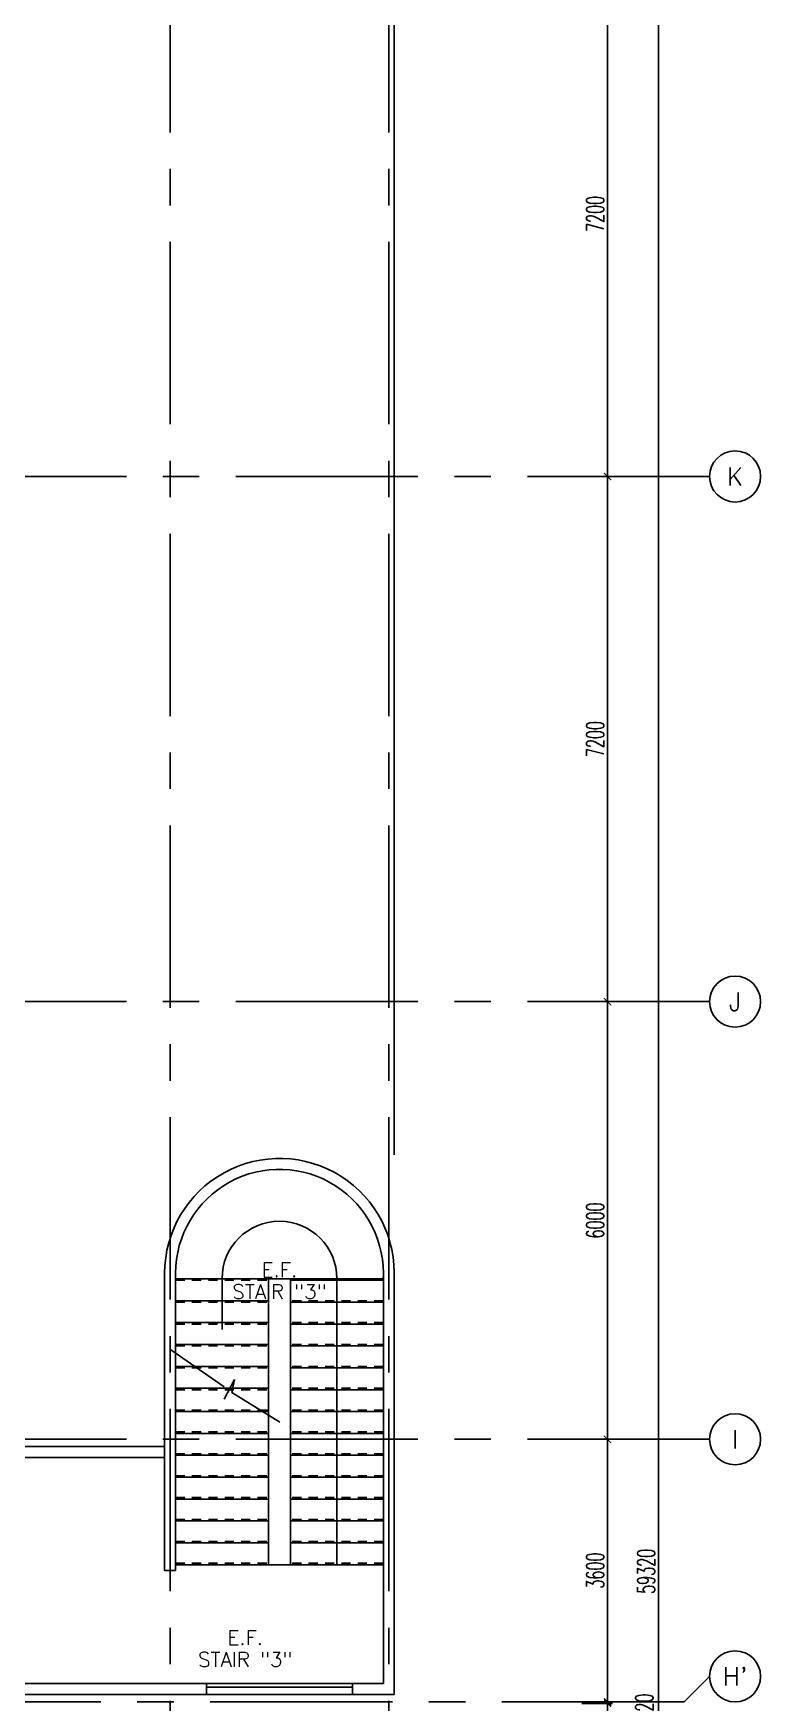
# Model space of a CAD drawing. Extents: x 0 to 93.9, y -1.5 to 78.
# Drawn here: x 83.91 to 93.88, y 33.01 to 55.89 of the extents above; entities that cross this region are included whole.
import ezdxf
from ezdxf.enums import TextEntityAlignment as Align

# ---------------------------------------------------------------- set-up
doc = ezdxf.new("R2010")
doc.units = 0
doc.header["$MEASUREMENT"] = 0
doc.header["$PDMODE"] = 34
doc.linetypes.add('CENTERX2', pattern=[4, 2.5, -0.5, 0.5, -0.5])
doc.linetypes.add('HIDDEN2', pattern=[0.1875, 0.125, -0.0625])
doc.layers.get('0').update_dxf_attribs({"color": 11, "linetype": 'CONTINUOUS'})
doc.layers.get('DEFPOINTS').update_dxf_attribs({"color": 11, "linetype": 'CONTINUOUS'})
for name, color, linetype in [('AX-CR', 11, 'CONTINUOUS'), ('AX-DIM', 11, 'CONTINUOUS'), ('AX-TXT', 11, 'CONTINUOUS'), ('AXES', 11, 'CENTERX2'), ('RM-NAME', 11, 'CONTINUOUS'), ('ROOF', 11, 'CONTINUOUS'), ('STR', 11, 'CONTINUOUS'), ('WALL', 11, 'CONTINUOUS'), ('WIN', 11, 'CONTINUOUS')]:
    doc.layers.add(name, color=color, linetype=linetype)
doc.styles.add('ROMANS', font='ROMANS.shx', dxfattribs={"width": 0.6})
doc.dimstyles.new('STANDARD in', dxfattribs={"dimtxt": 0.24, "dimasz": 0.1, "dimexe": 0.07, "dimexo": 0.05, "dimgap": 0.05, "dimtad": 1, "dimdec": 0, "dimlfac": 1000, "dimzin": 0, "dimdsep": 46, "dimtxsty": 'ROMANS', "dimblk": 'ARCHTICK', "dimcen": 0.05, "dimdle": 0.05, "dimclrd": 7, "dimclre": 7, "dimclrt": 2, "dimadec": 0, "dimazin": 0, "dimtfac": 1, "dimtdec": 0, "dimtmove": 2, "dimatfit": 3, "dimldrblk": 'ARCHTICK', "dimfxl": 0, "dimtolj": 1, "dimtzin": 0, "dimarcsym": 0})

# ---------------------------------------------------------------- blocks, each defined once
blk = doc.blocks.new('_ARCHTICK')
at = {"color": 0, "linetype": 'ByBlock', "const_width": 0.15}
blk.add_lwpolyline([(-0.5, -0.5), (0.5, 0.5)], dxfattribs=at)
blk = doc.blocks.new('*D162')
at = {"layer": 'AX-DIM', "color": 7, "lineweight": -2, "ltscale": 0.3}
for p, q in [((83.632, 75.998), (83.632, 76.718)), ((88.857, 40.52), (88.857, 76.718)), ((83.582, 76.648), (88.907, 76.648))]:
    blk.add_line(p, q, dxfattribs=at)
at = {"layer": 'DEFPOINTS', "color": 0, "ltscale": 0.3}
for p in [(88.857, 76.648), (83.632, 75.948), (88.857, 40.47)]:
    blk.add_point(p, dxfattribs=at)
at = {"layer": 'AX-DIM', "color": 7, "lineweight": -2, "ltscale": 0.3, "xscale": 0.1, "yscale": 0.1, "zscale": 0.1, "rotation": 180}
blk.add_blockref('_ARCHTICK', (83.632, 76.648), dxfattribs=at)
at = {"layer": 'AX-DIM', "color": 7, "lineweight": -2, "ltscale": 0.3, "xscale": 0.1, "yscale": 0.1, "zscale": 0.1}
blk.add_blockref('_ARCHTICK', (88.857, 76.648), dxfattribs=at)
at = {"layer": 'AX-DIM', "color": 2, "ltscale": 0.3, "insert": (86.245, 76.818), "char_height": 0.24, "attachment_point": 5, "style": 'ROMANS'}
blk.add_mtext('\\A1;5225', dxfattribs=at)
blk = doc.blocks.new('*D160')
at = {"layer": 'AX-DIM', "color": 7, "lineweight": -2, "ltscale": 0.3}
for p, q in [((83.682, 64.47), (92.552, 64.47)), ((92.482, 64.52), (92.482, 5.1)), ((83.682, 5.15), (92.552, 5.15))]:
    blk.add_line(p, q, dxfattribs=at)
at = {"layer": 'DEFPOINTS', "color": 0, "ltscale": 0.3}
for p in [(83.632, 64.47), (83.632, 5.15), (92.482, 5.15)]:
    blk.add_point(p, dxfattribs=at)
at = {"layer": 'AX-DIM', "color": 7, "lineweight": -2, "ltscale": 0.3, "xscale": 0.1, "yscale": 0.1, "zscale": 0.1}
for p, rotation in [((92.482, 64.47), 90), ((92.482, 5.15), 270)]:
    blk.add_blockref('_ARCHTICK', p, dxfattribs=dict(at, rotation=rotation))
at = {"layer": 'AX-DIM', "color": 2, "ltscale": 0.3, "insert": (92.312, 34.81), "char_height": 0.24, "attachment_point": 5, "rotation": 90, "style": 'ROMANS'}
blk.add_mtext('\\A1;59320', dxfattribs=at)
blk = doc.blocks.new('*D155')
at = {"layer": 'AX-DIM', "color": 7, "lineweight": -2, "ltscale": 0.3}
for p, q in [((91.432, 42.62), (91.852, 42.62)), ((91.782, 42.67), (91.782, 36.57)), ((91.432, 36.62), (91.852, 36.62))]:
    blk.add_line(p, q, dxfattribs=at)
at = {"layer": 'DEFPOINTS', "color": 0, "ltscale": 0.3}
for p in [(91.382, 42.62), (91.382, 36.62), (91.782, 36.62)]:
    blk.add_point(p, dxfattribs=at)
at = {"layer": 'AX-DIM', "color": 7, "lineweight": -2, "ltscale": 0.3, "xscale": 0.1, "yscale": 0.1, "zscale": 0.1}
for p, rotation in [((91.782, 42.62), 90), ((91.782, 36.62), 270)]:
    blk.add_blockref('_ARCHTICK', p, dxfattribs=dict(at, rotation=rotation))
at = {"layer": 'AX-DIM', "color": 2, "ltscale": 0.3, "insert": (91.612, 39.62), "char_height": 0.24, "attachment_point": 5, "rotation": 90, "style": 'ROMANS'}
blk.add_mtext('\\A1;6000', dxfattribs=at)
blk = doc.blocks.new('AXR')
at = {"layer": 'AX-CR'}
blk.add_circle((350, 0), 350, dxfattribs=at)
at = {"layer": 'AX-TXT', "style": 'ROMANS'}
blk.add_attdef('AX', text='', height=250, dxfattribs=at).set_placement((350, 0), align=Align.MIDDLE)
blk = doc.blocks.new('*D151')
at = {"layer": 'AX-DIM', "color": 7, "lineweight": -2, "ltscale": 0.3}
for p, q in [((91.432, 36.62), (91.852, 36.62)), ((91.782, 36.67), (91.782, 32.97)), ((91.432, 33.02), (91.852, 33.02))]:
    blk.add_line(p, q, dxfattribs=at)
at = {"layer": 'DEFPOINTS', "color": 0, "ltscale": 0.3}
for p in [(91.382, 36.62), (91.382, 33.02), (91.782, 33.02)]:
    blk.add_point(p, dxfattribs=at)
at = {"layer": 'AX-DIM', "color": 7, "lineweight": -2, "ltscale": 0.3, "xscale": 0.1, "yscale": 0.1, "zscale": 0.1}
for p, rotation in [((91.782, 36.62), 90), ((91.782, 33.02), 270)]:
    blk.add_blockref('_ARCHTICK', p, dxfattribs=dict(at, rotation=rotation))
at = {"layer": 'AX-DIM', "color": 2, "ltscale": 0.3, "insert": (91.612, 34.82), "char_height": 0.24, "attachment_point": 5, "rotation": 90, "style": 'ROMANS'}
blk.add_mtext('\\A1;3600', dxfattribs=at)
blk = doc.blocks.new('*D150')
at = {"layer": 'AX-DIM', "color": 7, "lineweight": -2, "ltscale": 0.3}
for p, q in [((91.432, 33.02), (91.852, 33.02)), ((91.432, 33), (91.852, 33)), ((91.782, 33.02), (91.782, 33.12)), ((91.782, 33.02), (91.782, 33)), ((91.782, 33), (91.782, 32.9))]:
    blk.add_line(p, q, dxfattribs=at)
at = {"layer": 'DEFPOINTS', "color": 0, "ltscale": 0.3}
for p in [(91.382, 33.02), (91.382, 33), (91.782, 33)]:
    blk.add_point(p, dxfattribs=at)
at = {"layer": 'AX-DIM', "color": 7, "lineweight": -2, "ltscale": 0.3, "xscale": 0.1, "yscale": 0.1, "zscale": 0.1}
for p, rotation in [((91.782, 33.02), 270), ((91.782, 33), 90)]:
    blk.add_blockref('_ARCHTICK', p, dxfattribs=dict(at, rotation=rotation))
at = {"layer": 'AX-DIM', "color": 2, "ltscale": 0.3, "insert": (92.287, 33.01), "char_height": 0.24, "attachment_point": 5, "rotation": 90, "style": 'ROMANS'}
blk.add_mtext('\\A1;20', dxfattribs=at)
blk = doc.blocks.new('*D149')
at = {"layer": 'AX-DIM', "color": 7, "lineweight": -2, "ltscale": 0.3}
for p, q in [((91.432, 33), (91.852, 33)), ((91.782, 33.05), (91.782, 26.95)), ((91.432, 27), (91.852, 27))]:
    blk.add_line(p, q, dxfattribs=at)
at = {"layer": 'DEFPOINTS', "color": 0, "ltscale": 0.3}
for p in [(91.382, 33), (91.382, 27), (91.782, 27)]:
    blk.add_point(p, dxfattribs=at)
at = {"layer": 'AX-DIM', "color": 7, "lineweight": -2, "ltscale": 0.3, "xscale": 0.1, "yscale": 0.1, "zscale": 0.1}
for p, rotation in [((91.782, 33), 90), ((91.782, 27), 270)]:
    blk.add_blockref('_ARCHTICK', p, dxfattribs=dict(at, rotation=rotation))
at = {"layer": 'AX-DIM', "color": 2, "ltscale": 0.3, "insert": (91.612, 30), "char_height": 0.24, "attachment_point": 5, "rotation": 90, "style": 'ROMANS'}
blk.add_mtext('\\A1;6000', dxfattribs=at)
blk = doc.blocks.new('*D148')
at = {"layer": 'AX-DIM', "color": 7, "lineweight": -2, "ltscale": 0.3}
for p, q in [((91.432, 57.02), (91.852, 57.02)), ((91.782, 57.07), (91.782, 49.77)), ((91.432, 49.82), (91.852, 49.82))]:
    blk.add_line(p, q, dxfattribs=at)
at = {"layer": 'DEFPOINTS', "color": 0, "ltscale": 0.3}
for p in [(91.382, 57.02), (91.382, 49.82), (91.782, 49.82)]:
    blk.add_point(p, dxfattribs=at)
at = {"layer": 'AX-DIM', "color": 7, "lineweight": -2, "ltscale": 0.3, "xscale": 0.1, "yscale": 0.1, "zscale": 0.1}
for p, rotation in [((91.782, 57.02), 90), ((91.782, 49.82), 270)]:
    blk.add_blockref('_ARCHTICK', p, dxfattribs=dict(at, rotation=rotation))
at = {"layer": 'AX-DIM', "color": 2, "ltscale": 0.3, "insert": (91.612, 53.42), "char_height": 0.24, "attachment_point": 5, "rotation": 90, "style": 'ROMANS'}
blk.add_mtext('\\A1;7200', dxfattribs=at)
blk = doc.blocks.new('*D147')
at = {"layer": 'AX-DIM', "color": 7, "lineweight": -2, "ltscale": 0.3}
for p, q in [((91.432, 49.82), (91.852, 49.82)), ((91.782, 49.87), (91.782, 42.57)), ((91.432, 42.62), (91.852, 42.62))]:
    blk.add_line(p, q, dxfattribs=at)
at = {"layer": 'DEFPOINTS', "color": 0, "ltscale": 0.3}
for p in [(91.382, 49.82), (91.382, 42.62), (91.782, 42.62)]:
    blk.add_point(p, dxfattribs=at)
at = {"layer": 'AX-DIM', "color": 7, "lineweight": -2, "ltscale": 0.3, "xscale": 0.1, "yscale": 0.1, "zscale": 0.1}
for p, rotation in [((91.782, 49.82), 90), ((91.782, 42.62), 270)]:
    blk.add_blockref('_ARCHTICK', p, dxfattribs=dict(at, rotation=rotation))
at = {"layer": 'AX-DIM', "color": 2, "ltscale": 0.3, "insert": (91.612, 46.22), "char_height": 0.24, "attachment_point": 5, "rotation": 90, "style": 'ROMANS'}
blk.add_mtext('\\A1;7200', dxfattribs=at)

msp = doc.modelspace()

# ---------------------------------------------------------------- linework, layer by layer
for p, q in [((86.5258, 37.3402), (85.7944, 37.8479)), ((86.6662, 37.4388), (86.5258, 37.1699)), ((86.6311, 37.2634), (86.6662, 37.4388)), ((87.2863, 36.8543), (86.6311, 37.2634))]:
    msp.add_line(p, q)
at = {"layer": 'AXES'}
for p, q in [((85.7824, -1.4643), (85.7824, 77.3484)), ((88.7824, -1.4643), (88.7824, 77.3484)), ((93.1824, 49.82), (41.0924, 49.82)), ((93.1824, 42.62), (25.1424, 42.62)), ((93.1824, 42.62), (41.0924, 42.62)), ((93.1824, 36.62), (41.0924, 36.62)), ((92.8324, 33.02), (93.1824, 33.37)), ((92.8324, 33.02), (30.5424, 33.02))]:
    msp.add_line(p, q, dxfattribs=at)
at = {"layer": 'ROOF'}
for p, q in [((87.1324, 38.8202), (87.1324, 34.9002)), ((87.1324, 38.8202), (87.4324, 38.8202)), ((87.4324, 38.8202), (87.4324, 34.9002)), ((85.7074, 36.52), (83.6324, 36.52)), ((85.7074, 36.37), (83.6324, 36.37)), ((87.4324, 34.9002), (87.1324, 34.9002)), ((86.2824, 33.27), (83.6324, 33.27)), ((88.8574, 33.12), (83.6324, 33.12))]:
    msp.add_line(p, q, dxfattribs=at)
at = {"layer": 'STR'}
for p, q in [((85.8574, 38.8202), (87.1324, 38.8202)), ((86.4949, 38.1271), (86.4949, 38.8226)), ((88.7074, 38.8202), (87.4324, 38.8202)), ((88.7074, 38.8002), (87.4324, 38.8002)), ((88.0699, 34.9002), (88.0699, 38.8226)), ((85.8574, 38.5202), (87.1324, 38.5202)), ((88.7074, 38.5002), (87.4324, 38.5002)), ((85.8574, 38.2202), (87.1324, 38.2202)), ((88.7074, 38.2002), (87.4324, 38.2002)), ((85.8574, 37.9202), (87.1324, 37.9202)), ((88.7074, 37.9002), (87.4324, 37.9002)), ((85.8574, 37.6202), (87.1324, 37.6202)), ((88.7074, 37.6002), (87.4324, 37.6002)), ((85.8574, 37.3202), (87.1324, 37.3202)), ((88.7074, 37.3002), (87.4324, 37.3002)), ((85.8574, 37.0002), (87.1324, 37.0002)), ((87.0206, 37.0202), (87.1324, 37.0202)), ((87.0526, 37.0002), (87.1324, 37.0002)), ((88.7074, 37.0002), (87.4324, 37.0002)), ((85.8574, 36.7002), (87.1324, 36.7002)), ((88.7074, 36.7002), (87.4324, 36.7002)), ((85.8574, 36.4002), (87.1324, 36.4002)), ((88.7074, 36.4002), (87.4324, 36.4002)), ((85.8574, 36.1002), (87.1324, 36.1002)), ((88.7074, 36.1002), (87.4324, 36.1002)), ((85.8574, 35.8002), (87.1324, 35.8002)), ((88.7074, 35.8002), (87.4324, 35.8002)), ((85.8574, 35.5002), (87.1324, 35.5002)), ((88.7074, 35.5002), (87.4324, 35.5002)), ((85.8574, 35.2002), (87.1324, 35.2002)), ((88.7074, 35.2002), (87.4324, 35.2002)), ((85.8574, 34.9002), (87.1324, 34.9002)), ((88.7074, 34.9002), (87.4324, 34.9002))]:
    msp.add_line(p, q, dxfattribs=at)
at = {"layer": 'STR', "linetype": 'HIDDEN2'}
for p, q in [((85.8574, 38.8002), (87.1324, 38.8002)), ((88.7074, 38.8202), (87.4324, 38.8202)), ((88.7074, 38.8002), (87.4324, 38.8002)), ((85.8574, 38.5002), (87.1324, 38.5002)), ((88.7074, 38.5202), (87.4324, 38.5202)), ((88.7074, 38.2202), (87.4324, 38.2202)), ((85.8574, 38.2002), (87.1324, 38.2002)), ((85.8574, 37.9002), (87.1324, 37.9002)), ((88.7074, 37.9202), (87.4324, 37.9202)), ((85.8574, 37.6002), (87.1324, 37.6002)), ((88.7074, 37.6202), (87.4324, 37.6202)), ((88.7074, 37.3202), (87.4324, 37.3202)), ((85.8574, 37.3002), (87.1324, 37.3002)), ((85.8574, 37.0202), (87.1324, 37.0202)), ((87.0206, 37.0202), (87.1324, 37.0202)), ((87.0526, 37.0002), (87.1324, 37.0002)), ((88.7074, 37.0202), (87.4324, 37.0202)), ((85.8574, 36.7202), (87.1324, 36.7202)), ((88.7074, 36.7202), (87.4324, 36.7202)), ((85.8574, 36.4202), (87.1324, 36.4202)), ((88.7074, 36.4202), (87.4324, 36.4202)), ((85.8574, 36.1202), (87.1324, 36.1202)), ((88.7074, 36.1202), (87.4324, 36.1202)), ((85.8574, 35.8202), (87.1324, 35.8202)), ((88.7074, 35.8202), (87.4324, 35.8202)), ((85.8574, 35.5202), (87.1324, 35.5202)), ((88.7074, 35.5202), (87.4324, 35.5202)), ((85.8574, 35.2202), (87.1324, 35.2202)), ((88.7074, 35.2202), (87.4324, 35.2202)), ((85.8574, 34.9202), (87.1324, 34.9202)), ((88.7074, 34.9202), (87.4324, 34.9202))]:
    msp.add_line(p, q, dxfattribs=at)
at = {"layer": 'STR'}
msp.add_arc((87.2824, 38.8226), 0.7875, 0, 180, dxfattribs=at)
at = {"layer": 'WALL'}
for p, q in [((85.7074, 38.8955), (85.7074, 34.82)), ((85.8574, 38.8955), (85.8574, 34.82)), ((88.7074, 38.8955), (88.7074, 33.27)), ((88.8574, 38.8955), (88.8574, 33.12)), ((86.2824, 33.12), (86.2824, 33.27)), ((88.2824, 33.12), (88.2824, 33.27)), ((88.2824, 33.27), (88.7074, 33.27)), ((85.7074, 33.12), (86.2824, 33.12)), ((88.2824, 33.12), (88.8574, 33.12))]:
    msp.add_line(p, q, dxfattribs=at)
at = {"layer": 'WALL', "linetype": 'ByBlock', "ltscale": 0.3}
msp.add_line((85.8574, 34.82), (85.7074, 34.82), dxfattribs=at)
at = {"layer": 'WALL'}
for radius, start, end in [(1.575, 356.52974, 180), (1.425, 356.16393, 180.00002)]:
    msp.add_arc((87.2824, 38.8955), radius, start, end, dxfattribs=at)
at = {"layer": 'WIN'}
for p, q in [((86.2824, 33.27), (88.2824, 33.27)), ((86.2824, 33.22), (88.2824, 33.22)), ((86.2824, 33.12), (88.2824, 33.12))]:
    msp.add_line(p, q, dxfattribs=at)

# ---------------------------------------------------------------- block references
at = {"layer": 'AXES', "xscale": 0.001, "yscale": 0.001, "zscale": 0.001}
for p, values in [((93.1824, 49.82), {'AX': 'K'}), ((93.1824, 42.62), {'AX': 'J'}), ((93.1824, 36.62), {'AX': 'I'}), ((93.1824, 33.37), {'AX': "H'"})]:
    msp.add_blockref('AXR', p, dxfattribs=at).add_auto_attribs(values)

# ---------------------------------------------------------------- texts
at = {"layer": 'RM-NAME', "style": 'ROMANS'}
for s, p in [('E.F.', (87.2821, 38.9445)), ('STAIR "3"', (87.2821, 38.6445)), ('E.F.', (86.8126, 33.9008)), ('STAIR "3"', (86.8126, 33.6008))]:
    msp.add_text(s, height=0.2, dxfattribs=at).set_placement(p, align=Align.MIDDLE)

# ---------------------------------------------------------------- dimensions: what is measured, and where the dimension line sits
at = {"layer": 'AX-DIM'}
dim = msp.add_linear_dim(base=(88.8574, 76.6484), p1=(83.6324, 75.9484), p2=(88.8574, 40.47), dimstyle='STANDARD in', dxfattribs=at)
dim.commit()
dim.dimension.update_dxf_attribs({"geometry": '*D162', "text_midpoint": (86.2449, 76.8184)})
for base, p1, p2, picture, middle in [((92.4824, 5.15), (83.6324, 64.47), (83.6324, 5.15), '*D160', (92.3124, 34.81)), ((91.7824, 49.82), (91.3824, 57.02), (91.3824, 49.82), '*D148', (91.6124, 53.42)), ((91.7824, 42.62), (91.3824, 49.82), (91.3824, 42.62), '*D147', (91.6124, 46.22)), ((91.7824, 36.62), (91.3824, 42.62), (91.3824, 36.62), '*D155', (91.6124, 39.62)), ((91.7824, 33.02), (91.3824, 36.62), (91.3824, 33.02), '*D151', (91.6124, 34.82)), ((91.7824, 33), (91.3824, 33.02), (91.3824, 33), '*D150', (92.2874, 33.01)), ((91.7824, 27), (91.3824, 33), (91.3824, 27), '*D149', (91.6124, 30))]:
    dim = msp.add_linear_dim(base=base, p1=p1, p2=p2, angle=270, dimstyle='STANDARD in', dxfattribs=at)
    dim.commit()
    dim.dimension.update_dxf_attribs({"geometry": picture, "text_midpoint": middle})

doc.saveas('drawing.dxf')
